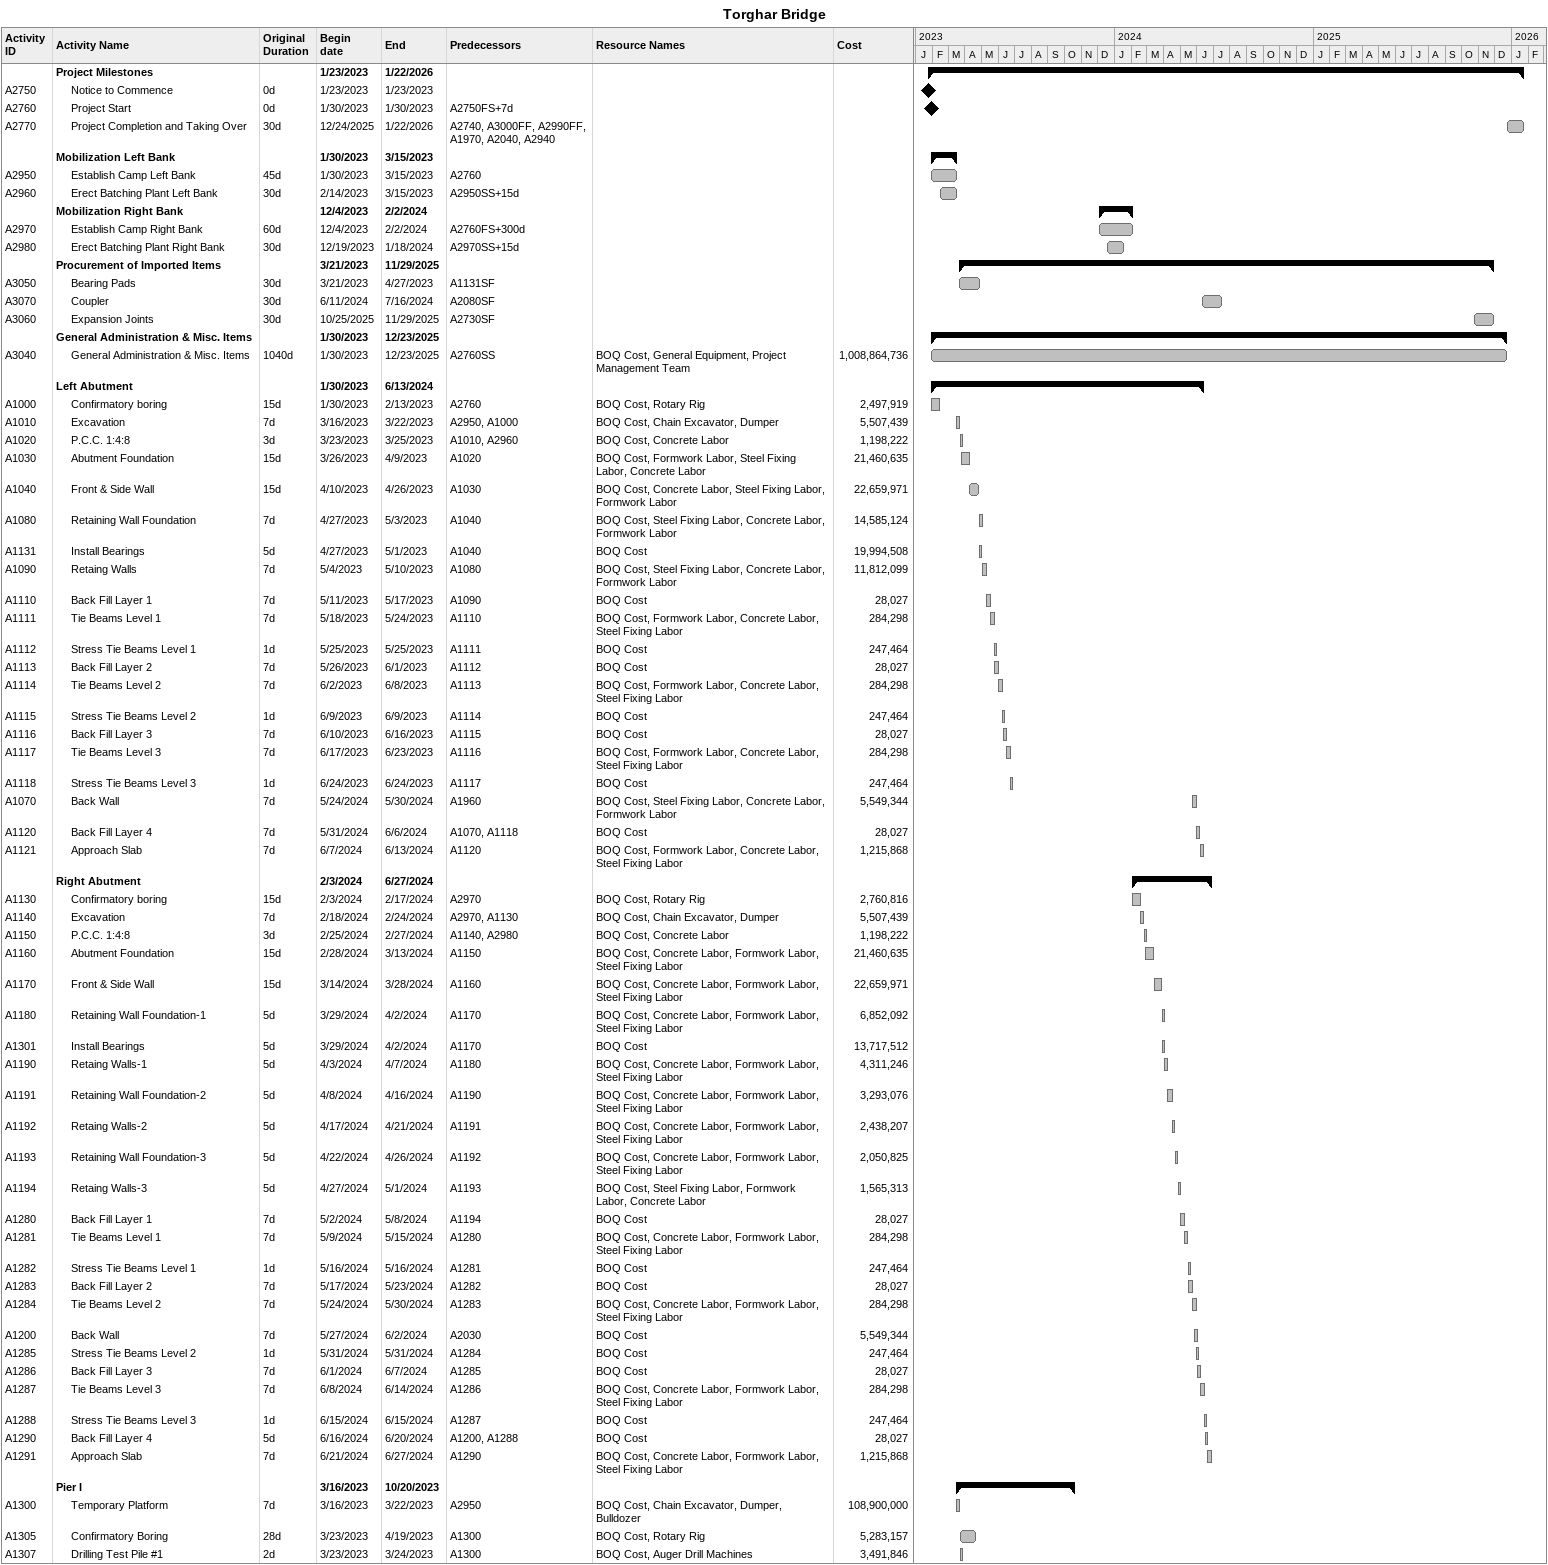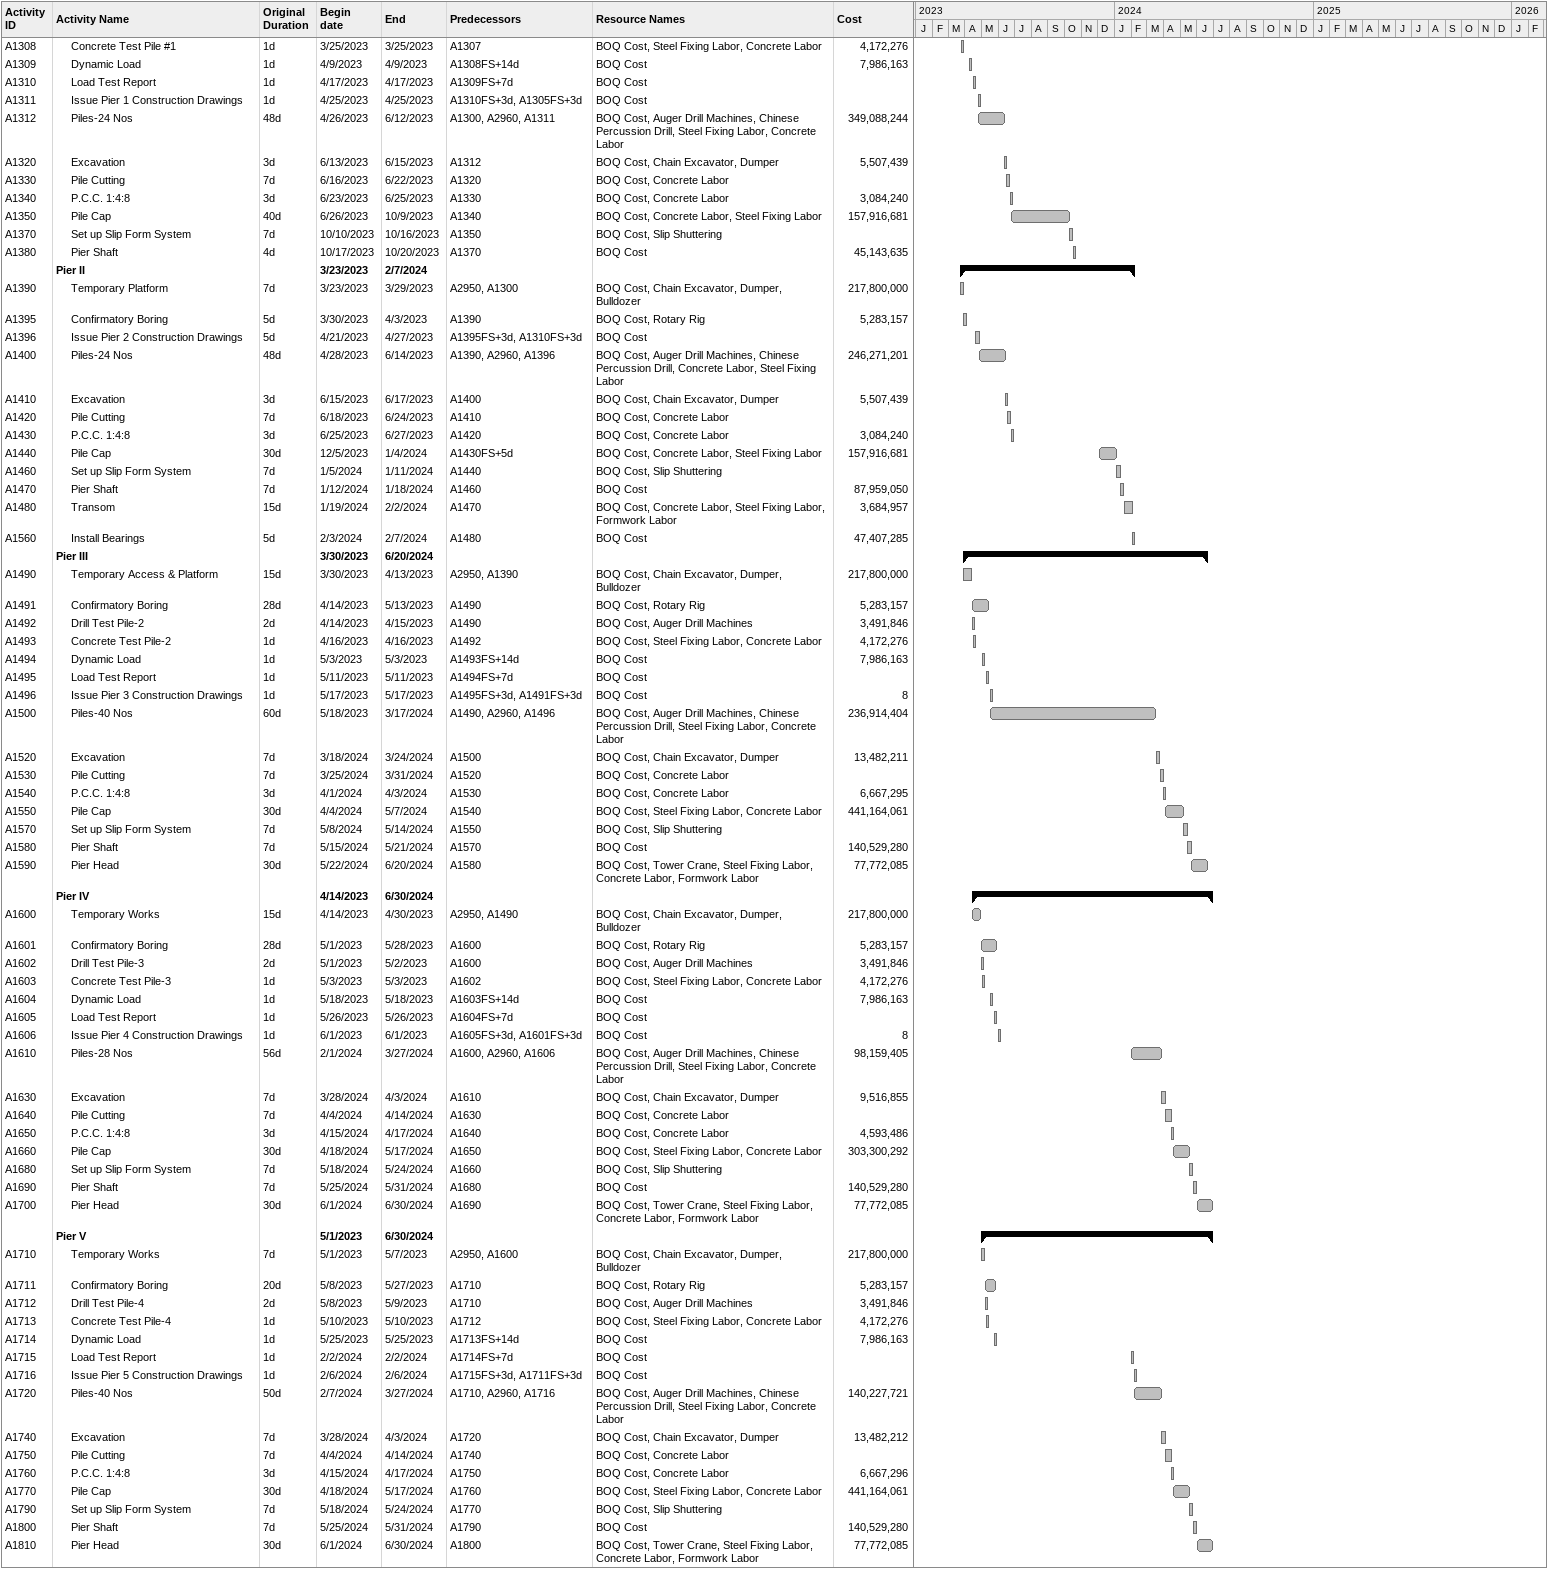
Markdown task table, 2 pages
Torghar Bridge

| ID | Level | Task | Original duration | Start | Finish | Predecessors | Resources | Cost |
|---|---|---|---|---|---|---|---|---|
|  | 1 | **Project Milestones** |  | 2023-01-23 | 2026-01-22 |  |  |  |
| A2750 | 2 | Notice to Commence | 0d | 2023-01-23 | 2023-01-23 |  |  |  |
| A2760 | 2 | Project Start | 0d | 2023-01-30 | 2023-01-30 | A2750FS+7d |  |  |
| A2770 | 2 | Project Completion and Taking Over | 30d | 2025-12-24 | 2026-01-22 | A2740, A3000FF, A2990FF, A1970, A2040, A2940 |  |  |
|  | 1 | **Mobilization Left Bank** |  | 2023-01-30 | 2023-03-15 |  |  |  |
| A2950 | 2 | Establish Camp Left Bank | 45d | 2023-01-30 | 2023-03-15 | A2760 |  |  |
| A2960 | 2 | Erect Batching Plant Left Bank | 30d | 2023-02-14 | 2023-03-15 | A2950SS+15d |  |  |
|  | 1 | **Mobilization Right Bank** |  | 2023-12-04 | 2024-02-02 |  |  |  |
| A2970 | 2 | Establish Camp Right Bank | 60d | 2023-12-04 | 2024-02-02 | A2760FS+300d |  |  |
| A2980 | 2 | Erect Batching Plant Right Bank | 30d | 2023-12-19 | 2024-01-18 | A2970SS+15d |  |  |
|  | 1 | **Procurement of Imported Items** |  | 2023-03-21 | 2025-11-29 |  |  |  |
| A3050 | 2 | Bearing Pads | 30d | 2023-03-21 | 2023-04-27 | A1131SF |  |  |
| A3070 | 2 | Coupler | 30d | 2024-06-11 | 2024-07-16 | A2080SF |  |  |
| A3060 | 2 | Expansion Joints | 30d | 2025-10-25 | 2025-11-29 | A2730SF |  |  |
|  | 1 | **General Administration & Misc. Items** |  | 2023-01-30 | 2025-12-23 |  |  |  |
| A3040 | 2 | General Administration & Misc. Items | 1040d | 2023-01-30 | 2025-12-23 | A2760SS | BOQ Cost, General Equipment, Project Management Team | 1008864736 |
|  | 1 | **Left Abutment** |  | 2023-01-30 | 2024-06-13 |  |  |  |
| A1000 | 2 | Confirmatory boring | 15d | 2023-01-30 | 2023-02-13 | A2760 | BOQ Cost, Rotary Rig | 2497919 |
| A1010 | 2 | Excavation | 7d | 2023-03-16 | 2023-03-22 | A2950, A1000 | BOQ Cost, Chain Excavator, Dumper | 5507439 |
| A1020 | 2 | P.C.C. 1:4:8 | 3d | 2023-03-23 | 2023-03-25 | A1010, A2960 | BOQ Cost, Concrete Labor | 1198222 |
| A1030 | 2 | Abutment Foundation | 15d | 2023-03-26 | 2023-04-09 | A1020 | BOQ Cost, Formwork Labor, Steel Fixing Labor, Concrete Labor | 21460635 |
| A1040 | 2 | Front & Side Wall | 15d | 2023-04-10 | 2023-04-26 | A1030 | BOQ Cost, Concrete Labor, Steel Fixing Labor, Formwork Labor | 22659971 |
| A1080 | 2 | Retaining Wall Foundation | 7d | 2023-04-27 | 2023-05-03 | A1040 | BOQ Cost, Steel Fixing Labor, Concrete Labor, Formwork Labor | 14585124 |
| A1131 | 2 | Install Bearings | 5d | 2023-04-27 | 2023-05-01 | A1040 | BOQ Cost | 19994508 |
| A1090 | 2 | Retaing Walls | 7d | 2023-05-04 | 2023-05-10 | A1080 | BOQ Cost, Steel Fixing Labor, Concrete Labor, Formwork Labor | 11812099 |
| A1110 | 2 | Back Fill Layer 1 | 7d | 2023-05-11 | 2023-05-17 | A1090 | BOQ Cost | 28027 |
| A1111 | 2 | Tie Beams Level 1 | 7d | 2023-05-18 | 2023-05-24 | A1110 | BOQ Cost, Formwork Labor, Concrete Labor, Steel Fixing Labor | 284298 |
| A1112 | 2 | Stress Tie Beams Level 1 | 1d | 2023-05-25 | 2023-05-25 | A1111 | BOQ Cost | 247464 |
| A1113 | 2 | Back Fill Layer 2 | 7d | 2023-05-26 | 2023-06-01 | A1112 | BOQ Cost | 28027 |
| A1114 | 2 | Tie Beams Level 2 | 7d | 2023-06-02 | 2023-06-08 | A1113 | BOQ Cost, Formwork Labor, Concrete Labor, Steel Fixing Labor | 284298 |
| A1115 | 2 | Stress Tie Beams Level 2 | 1d | 2023-06-09 | 2023-06-09 | A1114 | BOQ Cost | 247464 |
| A1116 | 2 | Back Fill Layer 3 | 7d | 2023-06-10 | 2023-06-16 | A1115 | BOQ Cost | 28027 |
| A1117 | 2 | Tie Beams Level 3 | 7d | 2023-06-17 | 2023-06-23 | A1116 | BOQ Cost, Formwork Labor, Concrete Labor, Steel Fixing Labor | 284298 |
| A1118 | 2 | Stress Tie Beams Level 3 | 1d | 2023-06-24 | 2023-06-24 | A1117 | BOQ Cost | 247464 |
| A1070 | 2 | Back Wall | 7d | 2024-05-24 | 2024-05-30 | A1960 | BOQ Cost, Steel Fixing Labor, Concrete Labor, Formwork Labor | 5549344 |
| A1120 | 2 | Back Fill Layer 4 | 7d | 2024-05-31 | 2024-06-06 | A1070, A1118 | BOQ Cost | 28027 |
| A1121 | 2 | Approach Slab | 7d | 2024-06-07 | 2024-06-13 | A1120 | BOQ Cost, Formwork Labor, Concrete Labor, Steel Fixing Labor | 1215868 |
|  | 1 | **Right Abutment** |  | 2024-02-03 | 2024-06-27 |  |  |  |
| A1130 | 2 | Confirmatory boring | 15d | 2024-02-03 | 2024-02-17 | A2970 | BOQ Cost, Rotary Rig | 2760816 |
| A1140 | 2 | Excavation | 7d | 2024-02-18 | 2024-02-24 | A2970, A1130 | BOQ Cost, Chain Excavator, Dumper | 5507439 |
| A1150 | 2 | P.C.C. 1:4:8 | 3d | 2024-02-25 | 2024-02-27 | A1140, A2980 | BOQ Cost, Concrete Labor | 1198222 |
| A1160 | 2 | Abutment Foundation | 15d | 2024-02-28 | 2024-03-13 | A1150 | BOQ Cost, Concrete Labor, Formwork Labor, Steel Fixing Labor | 21460635 |
| A1170 | 2 | Front & Side Wall | 15d | 2024-03-14 | 2024-03-28 | A1160 | BOQ Cost, Concrete Labor, Formwork Labor, Steel Fixing Labor | 22659971 |
| A1180 | 2 | Retaining Wall Foundation-1 | 5d | 2024-03-29 | 2024-04-02 | A1170 | BOQ Cost, Concrete Labor, Formwork Labor, Steel Fixing Labor | 6852092 |
| A1301 | 2 | Install Bearings | 5d | 2024-03-29 | 2024-04-02 | A1170 | BOQ Cost | 13717512 |
| A1190 | 2 | Retaing Walls-1 | 5d | 2024-04-03 | 2024-04-07 | A1180 | BOQ Cost, Concrete Labor, Formwork Labor, Steel Fixing Labor | 4311246 |
| A1191 | 2 | Retaining Wall Foundation-2 | 5d | 2024-04-08 | 2024-04-16 | A1190 | BOQ Cost, Concrete Labor, Formwork Labor, Steel Fixing Labor | 3293076 |
| A1192 | 2 | Retaing Walls-2 | 5d | 2024-04-17 | 2024-04-21 | A1191 | BOQ Cost, Concrete Labor, Formwork Labor, Steel Fixing Labor | 2438207 |
| A1193 | 2 | Retaining Wall Foundation-3 | 5d | 2024-04-22 | 2024-04-26 | A1192 | BOQ Cost, Concrete Labor, Formwork Labor, Steel Fixing Labor | 2050825 |
| A1194 | 2 | Retaing Walls-3 | 5d | 2024-04-27 | 2024-05-01 | A1193 | BOQ Cost, Steel Fixing Labor, Formwork Labor, Concrete Labor | 1565313 |
| A1280 | 2 | Back Fill Layer 1 | 7d | 2024-05-02 | 2024-05-08 | A1194 | BOQ Cost | 28027 |
| A1281 | 2 | Tie Beams Level 1 | 7d | 2024-05-09 | 2024-05-15 | A1280 | BOQ Cost, Concrete Labor, Formwork Labor, Steel Fixing Labor | 284298 |
| A1282 | 2 | Stress Tie Beams Level 1 | 1d | 2024-05-16 | 2024-05-16 | A1281 | BOQ Cost | 247464 |
| A1283 | 2 | Back Fill Layer 2 | 7d | 2024-05-17 | 2024-05-23 | A1282 | BOQ Cost | 28027 |
| A1284 | 2 | Tie Beams Level 2 | 7d | 2024-05-24 | 2024-05-30 | A1283 | BOQ Cost, Concrete Labor, Formwork Labor, Steel Fixing Labor | 284298 |
| A1200 | 2 | Back Wall | 7d | 2024-05-27 | 2024-06-02 | A2030 | BOQ Cost | 5549344 |
| A1285 | 2 | Stress Tie Beams Level 2 | 1d | 2024-05-31 | 2024-05-31 | A1284 | BOQ Cost | 247464 |
| A1286 | 2 | Back Fill Layer 3 | 7d | 2024-06-01 | 2024-06-07 | A1285 | BOQ Cost | 28027 |
| A1287 | 2 | Tie Beams Level 3 | 7d | 2024-06-08 | 2024-06-14 | A1286 | BOQ Cost, Concrete Labor, Formwork Labor, Steel Fixing Labor | 284298 |
| A1288 | 2 | Stress Tie Beams Level 3 | 1d | 2024-06-15 | 2024-06-15 | A1287 | BOQ Cost | 247464 |
| A1290 | 2 | Back Fill Layer 4 | 5d | 2024-06-16 | 2024-06-20 | A1200, A1288 | BOQ Cost | 28027 |
| A1291 | 2 | Approach Slab | 7d | 2024-06-21 | 2024-06-27 | A1290 | BOQ Cost, Concrete Labor, Formwork Labor, Steel Fixing Labor | 1215868 |
|  | 1 | **Pier I** |  | 2023-03-16 | 2023-10-20 |  |  |  |
| A1300 | 2 | Temporary Platform | 7d | 2023-03-16 | 2023-03-22 | A2950 | BOQ Cost, Chain Excavator, Dumper, Bulldozer | 108900000 |
| A1305 | 2 | Confirmatory Boring | 28d | 2023-03-23 | 2023-04-19 | A1300 | BOQ Cost, Rotary Rig | 5283157 |
| A1307 | 2 | Drilling Test Pile #1 | 2d | 2023-03-23 | 2023-03-24 | A1300 | BOQ Cost, Auger Drill Machines | 3491846 |
| A1308 | 2 | Concrete Test Pile #1 | 1d | 2023-03-25 | 2023-03-25 | A1307 | BOQ Cost, Steel Fixing Labor, Concrete Labor | 4172276 |
| A1309 | 2 | Dynamic Load | 1d | 2023-04-09 | 2023-04-09 | A1308FS+14d | BOQ Cost | 7986163 |
| A1310 | 2 | Load Test Report | 1d | 2023-04-17 | 2023-04-17 | A1309FS+7d | BOQ Cost |  |
| A1311 | 2 | Issue Pier 1 Construction Drawings | 1d | 2023-04-25 | 2023-04-25 | A1310FS+3d, A1305FS+3d | BOQ Cost |  |
| A1312 | 2 | Piles-24 Nos | 48d | 2023-04-26 | 2023-06-12 | A1300, A2960, A1311 | BOQ Cost, Auger Drill Machines, Chinese Percussion Drill, Steel Fixing Labor, Concrete Labor | 349088244 |
| A1320 | 2 | Excavation | 3d | 2023-06-13 | 2023-06-15 | A1312 | BOQ Cost, Chain Excavator, Dumper | 5507439 |
| A1330 | 2 | Pile Cutting | 7d | 2023-06-16 | 2023-06-22 | A1320 | BOQ Cost, Concrete Labor |  |
| A1340 | 2 | P.C.C. 1:4:8 | 3d | 2023-06-23 | 2023-06-25 | A1330 | BOQ Cost, Concrete Labor | 3084240 |
| A1350 | 2 | Pile Cap | 40d | 2023-06-26 | 2023-10-09 | A1340 | BOQ Cost, Concrete Labor, Steel Fixing Labor | 157916681 |
| A1370 | 2 | Set up Slip Form System | 7d | 2023-10-10 | 2023-10-16 | A1350 | BOQ Cost, Slip Shuttering |  |
| A1380 | 2 | Pier Shaft | 4d | 2023-10-17 | 2023-10-20 | A1370 | BOQ Cost | 45143635 |
|  | 1 | **Pier II** |  | 2023-03-23 | 2024-02-07 |  |  |  |
| A1390 | 2 | Temporary Platform | 7d | 2023-03-23 | 2023-03-29 | A2950, A1300 | BOQ Cost, Chain Excavator, Dumper, Bulldozer | 217800000 |
| A1395 | 2 | Confirmatory Boring | 5d | 2023-03-30 | 2023-04-03 | A1390 | BOQ Cost, Rotary Rig | 5283157 |
| A1396 | 2 | Issue Pier 2 Construction Drawings | 5d | 2023-04-21 | 2023-04-27 | A1395FS+3d, A1310FS+3d | BOQ Cost |  |
| A1400 | 2 | Piles-24 Nos | 48d | 2023-04-28 | 2023-06-14 | A1390, A2960, A1396 | BOQ Cost, Auger Drill Machines, Chinese Percussion Drill, Concrete Labor, Steel Fixing Labor | 246271201 |
| A1410 | 2 | Excavation | 3d | 2023-06-15 | 2023-06-17 | A1400 | BOQ Cost, Chain Excavator, Dumper | 5507439 |
| A1420 | 2 | Pile Cutting | 7d | 2023-06-18 | 2023-06-24 | A1410 | BOQ Cost, Concrete Labor |  |
| A1430 | 2 | P.C.C. 1:4:8 | 3d | 2023-06-25 | 2023-06-27 | A1420 | BOQ Cost, Concrete Labor | 3084240 |
| A1440 | 2 | Pile Cap | 30d | 2023-12-05 | 2024-01-04 | A1430FS+5d | BOQ Cost, Concrete Labor, Steel Fixing Labor | 157916681 |
| A1460 | 2 | Set up Slip Form System | 7d | 2024-01-05 | 2024-01-11 | A1440 | BOQ Cost, Slip Shuttering |  |
| A1470 | 2 | Pier Shaft | 7d | 2024-01-12 | 2024-01-18 | A1460 | BOQ Cost | 87959050 |
| A1480 | 2 | Transom | 15d | 2024-01-19 | 2024-02-02 | A1470 | BOQ Cost, Concrete Labor, Steel Fixing Labor, Formwork Labor | 3684957 |
| A1560 | 2 | Install Bearings | 5d | 2024-02-03 | 2024-02-07 | A1480 | BOQ Cost | 47407285 |
|  | 1 | **Pier III** |  | 2023-03-30 | 2024-06-20 |  |  |  |
| A1490 | 2 | Temporary Access & Platform | 15d | 2023-03-30 | 2023-04-13 | A2950, A1390 | BOQ Cost, Chain Excavator, Dumper, Bulldozer | 217800000 |
| A1491 | 2 | Confirmatory Boring | 28d | 2023-04-14 | 2023-05-13 | A1490 | BOQ Cost, Rotary Rig | 5283157 |
| A1492 | 2 | Drill Test Pile-2 | 2d | 2023-04-14 | 2023-04-15 | A1490 | BOQ Cost, Auger Drill Machines | 3491846 |
| A1493 | 2 | Concrete Test Pile-2 | 1d | 2023-04-16 | 2023-04-16 | A1492 | BOQ Cost, Steel Fixing Labor, Concrete Labor | 4172276 |
| A1494 | 2 | Dynamic Load | 1d | 2023-05-03 | 2023-05-03 | A1493FS+14d | BOQ Cost | 7986163 |
| A1495 | 2 | Load Test Report | 1d | 2023-05-11 | 2023-05-11 | A1494FS+7d | BOQ Cost |  |
| A1496 | 2 | Issue Pier 3 Construction Drawings | 1d | 2023-05-17 | 2023-05-17 | A1495FS+3d, A1491FS+3d | BOQ Cost | 8 |
| A1500 | 2 | Piles-40 Nos | 60d | 2023-05-18 | 2024-03-17 | A1490, A2960, A1496 | BOQ Cost, Auger Drill Machines, Chinese Percussion Drill, Steel Fixing Labor, Concrete Labor | 236914404 |
| A1520 | 2 | Excavation | 7d | 2024-03-18 | 2024-03-24 | A1500 | BOQ Cost, Chain Excavator, Dumper | 13482211 |
| A1530 | 2 | Pile Cutting | 7d | 2024-03-25 | 2024-03-31 | A1520 | BOQ Cost, Concrete Labor |  |
| A1540 | 2 | P.C.C. 1:4:8 | 3d | 2024-04-01 | 2024-04-03 | A1530 | BOQ Cost, Concrete Labor | 6667295 |
| A1550 | 2 | Pile Cap | 30d | 2024-04-04 | 2024-05-07 | A1540 | BOQ Cost, Steel Fixing Labor, Concrete Labor | 441164061 |
| A1570 | 2 | Set up Slip Form System | 7d | 2024-05-08 | 2024-05-14 | A1550 | BOQ Cost, Slip Shuttering |  |
| A1580 | 2 | Pier Shaft | 7d | 2024-05-15 | 2024-05-21 | A1570 | BOQ Cost | 140529280 |
| A1590 | 2 | Pier Head | 30d | 2024-05-22 | 2024-06-20 | A1580 | BOQ Cost, Tower Crane, Steel Fixing Labor, Concrete Labor, Formwork Labor | 77772085 |
|  | 1 | **Pier IV** |  | 2023-04-14 | 2024-06-30 |  |  |  |
| A1600 | 2 | Temporary Works | 15d | 2023-04-14 | 2023-04-30 | A2950, A1490 | BOQ Cost, Chain Excavator, Dumper, Bulldozer | 217800000 |
| A1601 | 2 | Confirmatory Boring | 28d | 2023-05-01 | 2023-05-28 | A1600 | BOQ Cost, Rotary Rig | 5283157 |
| A1602 | 2 | Drill Test Pile-3 | 2d | 2023-05-01 | 2023-05-02 | A1600 | BOQ Cost, Auger Drill Machines | 3491846 |
| A1603 | 2 | Concrete Test Pile-3 | 1d | 2023-05-03 | 2023-05-03 | A1602 | BOQ Cost, Steel Fixing Labor, Concrete Labor | 4172276 |
| A1604 | 2 | Dynamic Load | 1d | 2023-05-18 | 2023-05-18 | A1603FS+14d | BOQ Cost | 7986163 |
| A1605 | 2 | Load Test Report | 1d | 2023-05-26 | 2023-05-26 | A1604FS+7d | BOQ Cost |  |
| A1606 | 2 | Issue Pier 4 Construction Drawings | 1d | 2023-06-01 | 2023-06-01 | A1605FS+3d, A1601FS+3d | BOQ Cost | 8 |
| A1610 | 2 | Piles-28 Nos | 56d | 2024-02-01 | 2024-03-27 | A1600, A2960, A1606 | BOQ Cost, Auger Drill Machines, Chinese Percussion Drill, Steel Fixing Labor, Concrete Labor | 98159405 |
| A1630 | 2 | Excavation | 7d | 2024-03-28 | 2024-04-03 | A1610 | BOQ Cost, Chain Excavator, Dumper | 9516855 |
| A1640 | 2 | Pile Cutting | 7d | 2024-04-04 | 2024-04-14 | A1630 | BOQ Cost, Concrete Labor |  |
| A1650 | 2 | P.C.C. 1:4:8 | 3d | 2024-04-15 | 2024-04-17 | A1640 | BOQ Cost, Concrete Labor | 4593486 |
| A1660 | 2 | Pile Cap | 30d | 2024-04-18 | 2024-05-17 | A1650 | BOQ Cost, Steel Fixing Labor, Concrete Labor | 303300292 |
| A1680 | 2 | Set up Slip Form System | 7d | 2024-05-18 | 2024-05-24 | A1660 | BOQ Cost, Slip Shuttering |  |
| A1690 | 2 | Pier Shaft | 7d | 2024-05-25 | 2024-05-31 | A1680 | BOQ Cost | 140529280 |
| A1700 | 2 | Pier Head | 30d | 2024-06-01 | 2024-06-30 | A1690 | BOQ Cost, Tower Crane, Steel Fixing Labor, Concrete Labor, Formwork Labor | 77772085 |
|  | 1 | **Pier V** |  | 2023-05-01 | 2024-06-30 |  |  |  |
| A1710 | 2 | Temporary Works | 7d | 2023-05-01 | 2023-05-07 | A2950, A1600 | BOQ Cost, Chain Excavator, Dumper, Bulldozer | 217800000 |
| A1711 | 2 | Confirmatory Boring | 20d | 2023-05-08 | 2023-05-27 | A1710 | BOQ Cost, Rotary Rig | 5283157 |
| A1712 | 2 | Drill Test Pile-4 | 2d | 2023-05-08 | 2023-05-09 | A1710 | BOQ Cost, Auger Drill Machines | 3491846 |
| A1713 | 2 | Concrete Test Pile-4 | 1d | 2023-05-10 | 2023-05-10 | A1712 | BOQ Cost, Steel Fixing Labor, Concrete Labor | 4172276 |
| A1714 | 2 | Dynamic Load | 1d | 2023-05-25 | 2023-05-25 | A1713FS+14d | BOQ Cost | 7986163 |
| A1715 | 2 | Load Test Report | 1d | 2024-02-02 | 2024-02-02 | A1714FS+7d | BOQ Cost |  |
| A1716 | 2 | Issue Pier 5 Construction Drawings | 1d | 2024-02-06 | 2024-02-06 | A1715FS+3d, A1711FS+3d | BOQ Cost |  |
| A1720 | 2 | Piles-40 Nos | 50d | 2024-02-07 | 2024-03-27 | A1710, A2960, A1716 | BOQ Cost, Auger Drill Machines, Chinese Percussion Drill, Steel Fixing Labor, Concrete Labor | 140227721 |
| A1740 | 2 | Excavation | 7d | 2024-03-28 | 2024-04-03 | A1720 | BOQ Cost, Chain Excavator, Dumper | 13482212 |
| A1750 | 2 | Pile Cutting | 7d | 2024-04-04 | 2024-04-14 | A1740 | BOQ Cost, Concrete Labor |  |
| A1760 | 2 | P.C.C. 1:4:8 | 3d | 2024-04-15 | 2024-04-17 | A1750 | BOQ Cost, Concrete Labor | 6667296 |
| A1770 | 2 | Pile Cap | 30d | 2024-04-18 | 2024-05-17 | A1760 | BOQ Cost, Steel Fixing Labor, Concrete Labor | 441164061 |
| A1790 | 2 | Set up Slip Form System | 7d | 2024-05-18 | 2024-05-24 | A1770 | BOQ Cost, Slip Shuttering |  |
| A1800 | 2 | Pier Shaft | 7d | 2024-05-25 | 2024-05-31 | A1790 | BOQ Cost | 140529280 |
| A1810 | 2 | Pier Head | 30d | 2024-06-01 | 2024-06-30 | A1800 | BOQ Cost, Tower Crane, Steel Fixing Labor, Concrete Labor, Formwork Labor | 77772085 |
